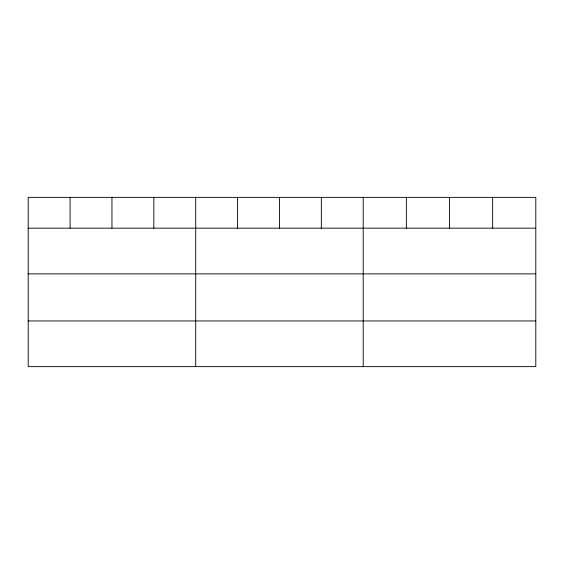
<?xml version="1.0" encoding="UTF-8"?>
<svg xmlns="http://www.w3.org/2000/svg" width="564" height="564" viewBox="0 0 564 564"><rect width="100%" height="100%" fill="white"/><g stroke="black" fill="none" stroke-linecap="round" stroke-linejoin="round"><path stroke-width="0.85" d="M535.8 273.864L535.8 197.365L28.2 197.365L28.2 366.635L535.8 366.635L535.8 273.864L28.2 273.864M28.2 228.173L535.8 228.173M28.2 320.944L535.8 320.944M492.654 197.365L492.654 228.173M449.508 197.365L449.508 228.173M406.362 197.365L406.362 228.173M363.216 197.365L363.216 366.635M321.339 197.365L321.339 228.173M279.462 197.365L279.462 228.173M237.585 197.365L237.585 228.173M195.708 197.365L195.708 366.635M153.831 197.365L153.831 228.173M111.954 197.365L111.954 228.173M70.077 197.365L70.077 228.173"/></g></svg>
